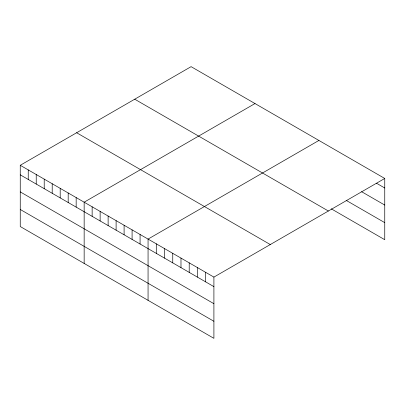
<?xml version="1.0" encoding="UTF-8"?>
<svg xmlns="http://www.w3.org/2000/svg" width="405" height="405" viewBox="0 0 405 405"><rect width="100%" height="100%" fill="white"/><g stroke="black" fill="none" stroke-linecap="round" stroke-linejoin="round"><path stroke-width="0.61" d="M20.25 165.296L213.906 277.101L213.906 338.342L20.25 226.537L20.25 165.296L191.094 66.658L384.75 178.463L384.75 239.704L331.255 208.818M255.003 103.553L84.154 202.191L84.154 263.432M318.907 140.449L148.063 239.087L148.063 300.328M213.906 277.101L384.75 178.463M376.518 183.247L384.75 188.001M361.604 191.697L384.75 205.062M346.169 200.369L384.75 222.644M134.718 99.205L328.369 211.01M76.631 132.744L270.282 244.549M20.25 174.833L213.906 286.639M20.25 191.894L213.906 303.699M20.25 209.476L213.906 321.281M205.674 272.347L205.674 281.885M197.443 267.594L197.443 277.131M189.211 262.845L189.211 272.383M180.984 258.091L180.984 267.629M172.753 253.343L172.753 262.88M164.521 248.589L164.521 258.127M156.295 243.835L156.295 253.373M140.074 234.475L140.074 244.012M132.086 229.863L132.086 239.401M124.097 225.251L124.097 234.789M116.108 220.639L116.108 230.177M108.12 216.027L108.12 225.565M100.131 211.415L100.131 220.953M92.143 206.803L92.143 216.341M76.165 197.579L76.165 207.117M68.182 192.967L68.182 202.505M60.193 188.355L60.193 197.893M52.205 183.743L52.205 193.281M44.216 179.131L44.216 188.669M36.227 174.52L36.227 184.057M28.239 169.908L28.239 179.445"/></g></svg>
